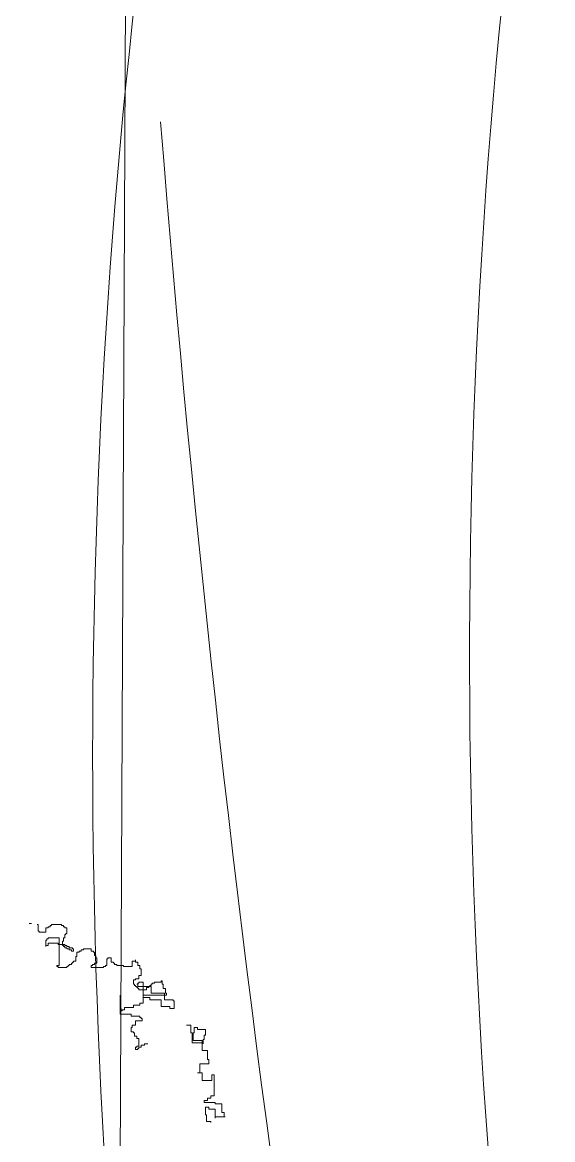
# Model space of a CAD drawing. Header units: millimetres. Extents: x 485872 to 486142, y -52344 to -52207.
# Drawn here: x 486117.4054 to 486117.5391, y -52326.6919 to -52326.41 of the extents above; entities that cross this region are included whole.
import ezdxf

# ---------------------------------------------------------------- set-up
doc = ezdxf.new("R2010")
doc.units = ezdxf.units.MM
doc.header["$LTSCALE"] = 15
doc.layers.add('PH', color=8, linetype='Continuous')

# ---------------------------------------------------------------- blocks, each defined once
blk = doc.blocks.new('dfgh')
at = {"layer": 'PH', "lineweight": 0}
blk.add_line((719222.3, -37839.38), (719232.57, -40083.49), dxfattribs=at)
for centre, radius, start, end in [((717491.4, -39632.16), 1651.58, 343.02974, 18.94391), ((717529.78, -39657.7), 1708.22, 344.97085, 18.13475), ((714412.77, -39116.51), 4823.19, 348.03722, 355.4656)]:
    blk.add_arc(centre, radius, start, end, dxfattribs=at)
blk = doc.blocks.new('errt')
at = {"color": 252, "linetype": 'Continuous', "lineweight": 0}
blk.add_blockref('dfgh', (0, 100), dxfattribs=at)
blk = doc.blocks.new('sf')
at = {"color": 84, "lineweight": 5}
for p, q in [((18179.88, 471573.43), (18180.94, 471573.43)), ((18183.61, 471572.9), (18184.14, 471572.9)), ((18184.14, 471572.9), (18184.14, 471569.7)), ((18190.53, 471572.37), (18190.53, 471572.9)), ((18190.53, 471572.9), (18195.33, 471572.9)), ((18195.33, 471572.9), (18195.33, 471572.37)), ((18184.14, 471569.7), (18184.67, 471569.7)), ((18184.67, 471569.7), (18184.67, 471569.17)), ((18184.67, 471569.17), (18187.87, 471569.17)), ((18187.87, 471569.17), (18187.87, 471571.3)), ((18187.87, 471571.3), (18188.94, 471571.3)), ((18188.94, 471571.3), (18188.94, 471571.83)), ((18188.94, 471571.83), (18190, 471571.83)), ((18190, 471571.83), (18190, 471572.37)), ((18190, 471572.37), (18190.53, 471572.37)), ((18195.33, 471572.37), (18196.4, 471572.37)), ((18196.4, 471572.37), (18196.4, 471571.83)), ((18196.4, 471571.83), (18196.93, 471571.83)), ((18196.93, 471571.83), (18196.93, 471571.3)), ((18196.93, 471571.3), (18197.99, 471571.3)), ((18197.46, 471568.11), (18196.93, 471568.11)), ((18196.93, 471568.11), (18196.93, 471566.51)), ((18197.99, 471568.64), (18197.46, 471568.64)), ((18197.46, 471568.64), (18197.46, 471568.11)), ((18197.99, 471571.3), (18197.99, 471568.64)), ((18187.87, 471562.25), (18187.87, 471565.44)), ((18187.87, 471565.44), (18188.4, 471565.44)), ((18188.94, 471562.78), (18187.87, 471562.78)), ((18188.4, 471565.44), (18188.4, 471565.98)), ((18188.4, 471565.98), (18188.94, 471565.98)), ((18188.94, 471565.98), (18188.94, 471566.51)), ((18188.94, 471566.51), (18194.26, 471566.51)), ((18193.73, 471563.85), (18188.94, 471563.85)), ((18188.94, 471563.85), (18188.94, 471562.78)), ((18193.73, 471563.31), (18193.73, 471563.85)), ((18196.93, 471563.31), (18193.73, 471563.31)), ((18194.26, 471566.51), (18194.26, 471553.2)), ((18196.4, 471564.91), (18195.86, 471564.91)), ((18195.86, 471564.91), (18195.86, 471562.78)), ((18195.86, 471562.78), (18196.4, 471562.78)), ((18196.93, 471566.51), (18196.4, 471566.51)), ((18196.4, 471566.51), (18196.4, 471564.91)), ((18196.4, 471562.78), (18196.4, 471562.25)), ((18196.4, 471562.25), (18196.93, 471562.25)), ((18196.93, 471562.78), (18196.93, 471563.31)), ((18197.99, 471562.78), (18196.93, 471562.78)), ((18196.93, 471562.25), (18196.93, 471561.72)), ((18197.99, 471562.25), (18197.99, 471562.78)), ((18199.06, 471562.25), (18197.99, 471562.25)), ((18199.06, 471561.72), (18199.06, 471562.25)), ((18196.93, 471561.72), (18197.99, 471561.72)), ((18197.99, 471561.72), (18197.99, 471561.18)), ((18197.99, 471561.18), (18199.06, 471561.18)), ((18200.66, 471561.72), (18199.06, 471561.72)), ((18199.06, 471561.18), (18199.06, 471560.65)), ((18199.06, 471560.65), (18200.13, 471560.65)), ((18200.13, 471560.65), (18200.13, 471560.12)), ((18200.13, 471560.12), (18201.19, 471560.12)), ((18200.66, 471561.18), (18200.66, 471561.72)), ((18201.19, 471561.18), (18200.66, 471561.18)), ((18201.19, 471560.12), (18201.19, 471561.18)), ((18202.26, 471555.33), (18202.26, 471557.46)), ((18202.26, 471557.46), (18202.79, 471557.46)), ((18202.79, 471557.46), (18202.79, 471559.59)), ((18202.79, 471559.59), (18203.86, 471559.59)), ((18203.86, 471559.59), (18203.86, 471560.12)), ((18203.86, 471560.12), (18204.92, 471560.12)), ((18204.92, 471560.12), (18204.92, 471560.65)), ((18204.92, 471560.65), (18205.99, 471560.65)), ((18205.99, 471561.18), (18209.72, 471561.18)), ((18205.99, 471560.65), (18205.99, 471561.18)), ((18209.72, 471561.18), (18209.72, 471560.12)), ((18209.72, 471560.12), (18210.78, 471560.12)), ((18210.78, 471560.12), (18210.78, 471559.59)), ((18210.78, 471559.59), (18211.32, 471559.59)), ((18211.32, 471559.59), (18211.32, 471557.99)), ((18211.32, 471557.99), (18211.85, 471557.99)), ((18211.85, 471557.99), (18211.85, 471556.93)), ((18211.85, 471556.93), (18212.38, 471556.93)), ((18212.38, 471556.93), (18212.38, 471554.26)), ((18217.18, 471553.2), (18217.18, 471556.39)), ((18217.18, 471556.39), (18217.71, 471556.39)), ((18217.71, 471556.39), (18217.71, 471556.93)), ((18217.71, 471556.93), (18219.31, 471556.93)), ((18219.31, 471556.93), (18219.31, 471554.8)), ((18194.26, 471553.2), (18193.2, 471553.2)), ((18193.2, 471553.2), (18193.2, 471552.67)), ((18193.2, 471552.67), (18193.73, 471552.67)), ((18193.73, 471552.67), (18193.73, 471552.13)), ((18193.73, 471552.13), (18197.99, 471552.13)), ((18197.99, 471552.13), (18197.99, 471552.67)), ((18197.99, 471552.67), (18198.53, 471552.67)), ((18198.53, 471552.67), (18198.53, 471553.2)), ((18198.53, 471553.2), (18199.06, 471553.2)), ((18199.06, 471553.2), (18199.06, 471553.73)), ((18199.06, 471553.73), (18200.13, 471553.73)), ((18200.13, 471553.73), (18200.13, 471554.26)), ((18200.13, 471554.26), (18200.66, 471554.26)), ((18200.66, 471554.26), (18200.66, 471554.8)), ((18200.66, 471554.8), (18201.19, 471554.8)), ((18201.19, 471554.8), (18201.19, 471555.33)), ((18201.19, 471555.33), (18202.26, 471555.33)), ((18209.72, 471553.2), (18209.72, 471552.13)), ((18210.25, 471553.2), (18209.72, 471553.2)), ((18209.72, 471552.13), (18215.58, 471552.13)), ((18211.32, 471553.73), (18210.25, 471553.73)), ((18210.25, 471553.73), (18210.25, 471553.2)), ((18212.38, 471554.26), (18211.32, 471554.26)), ((18211.32, 471554.26), (18211.32, 471553.73)), ((18215.58, 471552.13), (18215.58, 471552.67)), ((18215.58, 471552.67), (18216.64, 471552.67)), ((18216.64, 471552.67), (18216.64, 471553.2)), ((18216.64, 471553.2), (18217.18, 471553.2)), ((18219.31, 471554.8), (18220.37, 471554.8)), ((18220.37, 471554.8), (18220.37, 471554.26)), ((18220.37, 471554.26), (18220.91, 471554.26)), ((18220.91, 471554.26), (18220.91, 471553.73)), ((18220.91, 471553.73), (18221.97, 471553.73)), ((18221.97, 471553.73), (18221.97, 471553.2)), ((18221.97, 471553.2), (18225.17, 471553.2)), ((18225.17, 471553.2), (18225.17, 471552.67)), ((18225.17, 471552.67), (18229.43, 471552.67)), ((18229.43, 471552.67), (18229.43, 471555.33)), ((18229.43, 471555.33), (18231.03, 471555.33)), ((18231.03, 471555.33), (18231.03, 471555.86)), ((18231.03, 471555.86), (18231.03, 471554.8)), ((18231.03, 471554.8), (18232.1, 471554.8)), ((18232.1, 471554.8), (18232.1, 471553.2)), ((18232.1, 471553.2), (18233.16, 471553.2)), ((18233.16, 471553.2), (18233.16, 471551.6)), ((18233.16, 471551.6), (18233.69, 471551.6)), ((18233.69, 471551.6), (18233.69, 471548.41)), ((18231.03, 471546.28), (18229.96, 471546.28)), ((18229.96, 471546.28), (18229.96, 471544.15)), ((18232.63, 471546.81), (18231.03, 471546.81)), ((18231.03, 471546.81), (18231.03, 471546.28)), ((18233.69, 471548.41), (18232.63, 471548.41)), ((18232.63, 471548.41), (18232.63, 471546.81)), ((18243.29, 471545.21), (18243.29, 471545.75)), ((18243.29, 471545.75), (18243.82, 471545.75)), ((18243.82, 471545.75), (18243.82, 471544.15)), ((18229.96, 471544.15), (18230.5, 471544.15)), ((18230.5, 471544.15), (18230.5, 471543.62)), ((18230.5, 471543.62), (18231.03, 471543.62)), ((18231.03, 471543.62), (18231.03, 471543.08)), ((18231.03, 471543.08), (18231.56, 471543.08)), ((18232.1, 471544.15), (18231.56, 471544.15)), ((18231.56, 471544.15), (18232.1, 471544.15)), ((18231.56, 471543.08), (18231.56, 471542.55)), ((18231.56, 471542.55), (18232.1, 471542.55)), ((18232.1, 471544.15), (18232.1, 471544.68)), ((18232.1, 471544.68), (18232.63, 471544.68)), ((18232.1, 471543.08), (18232.1, 471544.15)), ((18238.49, 471543.08), (18232.1, 471543.08)), ((18232.1, 471542.55), (18232.1, 471542.02)), ((18232.1, 471542.02), (18232.63, 471542.02)), ((18232.63, 471544.68), (18232.63, 471545.21)), ((18232.63, 471545.21), (18234.76, 471545.21)), ((18232.63, 471542.02), (18232.63, 471541.49)), ((18232.63, 471541.49), (18236.36, 471541.49)), ((18234.76, 471545.21), (18234.76, 471535.1)), ((18236.36, 471541.49), (18236.36, 471542.55)), ((18236.36, 471542.55), (18237.42, 471542.55)), ((18237.42, 471542.55), (18237.42, 471543.08)), ((18237.42, 471543.08), (18237.96, 471543.08)), ((18237.96, 471543.08), (18237.96, 471543.62)), ((18237.96, 471543.62), (18238.49, 471543.62)), ((18238.49, 471543.62), (18238.49, 471544.15)), ((18238.49, 471544.15), (18239.02, 471544.15)), ((18238.49, 471539.89), (18238.49, 471543.08)), ((18239.02, 471544.15), (18239.02, 471544.68)), ((18239.02, 471544.68), (18240.09, 471544.68)), ((18240.09, 471544.68), (18240.09, 471545.21)), ((18240.09, 471545.21), (18243.29, 471545.21)), ((18243.82, 471544.15), (18244.35, 471544.15)), ((18244.35, 471544.15), (18244.35, 471542.02)), ((18244.35, 471542.02), (18245.42, 471542.02)), ((18245.42, 471542.02), (18245.42, 471539.89)), ((18223.57, 471532.44), (18223.57, 471538.82)), ((18223.57, 471538.82), (18223.57, 471529.77)), ((18234.76, 471535.1), (18233.16, 471535.1)), ((18233.16, 471535.1), (18233.16, 471534.03)), ((18245.95, 471538.82), (18234.76, 471538.82)), ((18234.76, 471538.82), (18234.76, 471537.76)), ((18234.76, 471537.76), (18237.96, 471537.76)), ((18237.96, 471537.76), (18237.96, 471536.69)), ((18237.96, 471536.69), (18243.29, 471536.69)), ((18244.88, 471539.89), (18238.49, 471539.89)), ((18243.29, 471536.69), (18243.29, 471533.5)), ((18244.88, 471536.69), (18244.88, 471539.89)), ((18249.15, 471536.69), (18244.88, 471536.69)), ((18245.42, 471539.89), (18245.95, 471539.89)), ((18245.95, 471539.89), (18245.95, 471538.82)), ((18249.15, 471536.16), (18249.15, 471536.69)), ((18249.68, 471536.16), (18249.15, 471536.16)), ((18249.68, 471532.44), (18249.68, 471536.16)), ((18224.1, 471532.44), (18223.57, 471532.44)), ((18223.57, 471529.77), (18228.9, 471529.77)), ((18224.1, 471531.37), (18224.1, 471532.44)), ((18224.64, 471531.37), (18224.1, 471531.37)), ((18225.7, 471531.9), (18224.64, 471531.9)), ((18224.64, 471531.9), (18224.64, 471531.37)), ((18229.96, 471532.97), (18225.7, 471532.97)), ((18225.7, 471532.97), (18225.7, 471531.9)), ((18228.9, 471529.77), (18228.9, 471528.71)), ((18233.16, 471534.03), (18229.96, 471534.03)), ((18229.96, 471534.03), (18229.96, 471532.97)), ((18243.29, 471533.5), (18247.55, 471533.5)), ((18247.55, 471533.5), (18247.55, 471532.44)), ((18247.55, 471532.44), (18249.68, 471532.44)), ((18228.9, 471528.71), (18233.16, 471528.71)), ((18231.03, 471524.45), (18229.43, 471524.45)), ((18229.43, 471524.45), (18229.43, 471523.38)), ((18234.23, 471526.58), (18231.03, 471526.58)), ((18231.03, 471526.58), (18231.03, 471524.45)), ((18233.16, 471528.71), (18233.16, 471528.18)), ((18233.16, 471528.18), (18233.69, 471528.18)), ((18233.69, 471528.18), (18233.69, 471527.64)), ((18233.69, 471527.64), (18234.23, 471527.64)), ((18234.23, 471527.64), (18234.23, 471526.58)), ((18255.54, 471524.45), (18257.67, 471524.45)), ((18257.67, 471524.45), (18257.67, 471520.72)), ((18229.43, 471523.38), (18228.9, 471523.38)), ((18228.9, 471523.38), (18228.9, 471521.26)), ((18228.9, 471521.26), (18229.96, 471521.26)), ((18229.96, 471521.26), (18229.96, 471520.72)), ((18229.96, 471520.72), (18230.5, 471520.72)), ((18230.5, 471520.72), (18230.5, 471519.13)), ((18230.5, 471519.13), (18231.56, 471519.13)), ((18231.56, 471519.13), (18231.56, 471518.06)), ((18257.67, 471520.72), (18258.2, 471520.72)), ((18258.2, 471520.72), (18258.2, 471515.93)), ((18259.27, 471520.72), (18258.74, 471520.72)), ((18258.74, 471520.72), (18258.74, 471517)), ((18260.87, 471523.38), (18259.27, 471523.38)), ((18259.27, 471523.38), (18259.27, 471520.72)), ((18260.87, 471522.32), (18260.87, 471523.38)), ((18264.6, 471522.32), (18260.87, 471522.32)), ((18264.07, 471517.53), (18264.07, 471519.66)), ((18264.07, 471519.66), (18264.6, 471519.66)), ((18264.6, 471519.66), (18264.6, 471522.32)), ((18231.56, 471513.8), (18231.03, 471513.8)), ((18231.03, 471513.8), (18231.03, 471512.74)), ((18231.56, 471518.06), (18232.63, 471518.06)), ((18232.63, 471514.33), (18231.56, 471514.33)), ((18231.56, 471514.33), (18231.56, 471513.8)), ((18232.63, 471518.06), (18232.63, 471514.33)), ((18232.63, 471513.27), (18232.63, 471513.8)), ((18232.63, 471513.8), (18233.69, 471513.8)), ((18233.69, 471513.8), (18233.69, 471514.87)), ((18233.69, 471514.87), (18235.29, 471514.87)), ((18235.29, 471514.87), (18235.29, 471515.4)), ((18235.29, 471515.4), (18236.89, 471515.4)), ((18258.2, 471515.93), (18263.53, 471515.93)), ((18258.74, 471517), (18263, 471517)), ((18263, 471517), (18263, 471512.2)), ((18263.53, 471515.4), (18263.53, 471517.53)), ((18263.53, 471517.53), (18264.07, 471517.53)), ((18263.53, 471515.93), (18263.53, 471515.4)), ((18231.03, 471512.74), (18232.1, 471512.74)), ((18232.1, 471512.74), (18232.1, 471513.27)), ((18232.1, 471513.27), (18232.63, 471513.27)), ((18263, 471512.2), (18265.66, 471512.2)), ((18265.66, 471512.2), (18265.66, 471507.95)), ((18266.2, 471505.82), (18261.93, 471505.82)), ((18261.93, 471505.82), (18261.93, 471501.56)), ((18265.66, 471507.95), (18266.2, 471507.95)), ((18266.2, 471507.95), (18266.2, 471505.82)), ((18261.93, 471501.56), (18260.87, 471501.56)), ((18260.87, 471501.56), (18263, 471501.56)), ((18263, 471501.56), (18263, 471497.83)), ((18263, 471497.83), (18267.8, 471497.83)), ((18267.8, 471497.83), (18267.8, 471500.49)), ((18267.8, 471500.49), (18268.86, 471500.49)), ((18268.86, 471500.49), (18268.86, 471490.38)), ((18265.66, 471488.25), (18264.07, 471488.25)), ((18264.07, 471488.25), (18264.07, 471487.18)), ((18264.07, 471487.18), (18269.39, 471487.18)), ((18267.26, 471489.31), (18265.66, 471489.31)), ((18265.66, 471489.31), (18265.66, 471488.25)), ((18268.86, 471490.38), (18267.26, 471490.38)), ((18267.26, 471490.38), (18267.26, 471489.31)), ((18269.39, 471487.18), (18269.39, 471486.65)), ((18269.39, 471486.65), (18272.59, 471486.65)), ((18272.59, 471486.65), (18272.59, 471482.39)), ((18264.6, 471485.05), (18264.6, 471481.33)), ((18266.2, 471485.05), (18264.6, 471485.05)), ((18264.6, 471481.33), (18265.13, 471481.33)), ((18265.13, 471481.33), (18265.13, 471478.13)), ((18266.2, 471483.99), (18266.2, 471485.05)), ((18269.39, 471483.99), (18266.2, 471483.99)), ((18269.39, 471479.73), (18269.39, 471483.99)), ((18272.59, 471482.39), (18273.66, 471482.39)), ((18273.66, 471482.39), (18273.66, 471480.26)), ((18265.13, 471478.13), (18267.26, 471478.13)), ((18267.26, 471478.13), (18267.26, 471477.6)), ((18274.19, 471480.26), (18269.39, 471480.26)), ((18269.39, 471480.26), (18269.39, 471479.73)), ((18273.66, 471480.26), (18274.19, 471480.26))]:
    blk.add_line(p, q, dxfattribs=at)

msp = doc.modelspace()

# ---------------------------------------------------------------- block references
at = {"linetype": 'Continuous', "lineweight": 13, "xscale": -0.001, "yscale": 0.001, "zscale": 0.001}
msp.add_blockref('errt', (486836.66116, -52287.03726), dxfattribs=at)
at = {"lineweight": 5, "xscale": 0.0005240255359560251, "yscale": 0.0005240255359560251, "zscale": 0.0005240255359560251}
msp.add_blockref('sf', (486107.88046, -52573.75383), dxfattribs=at)

doc.saveas('drawing.dxf')
